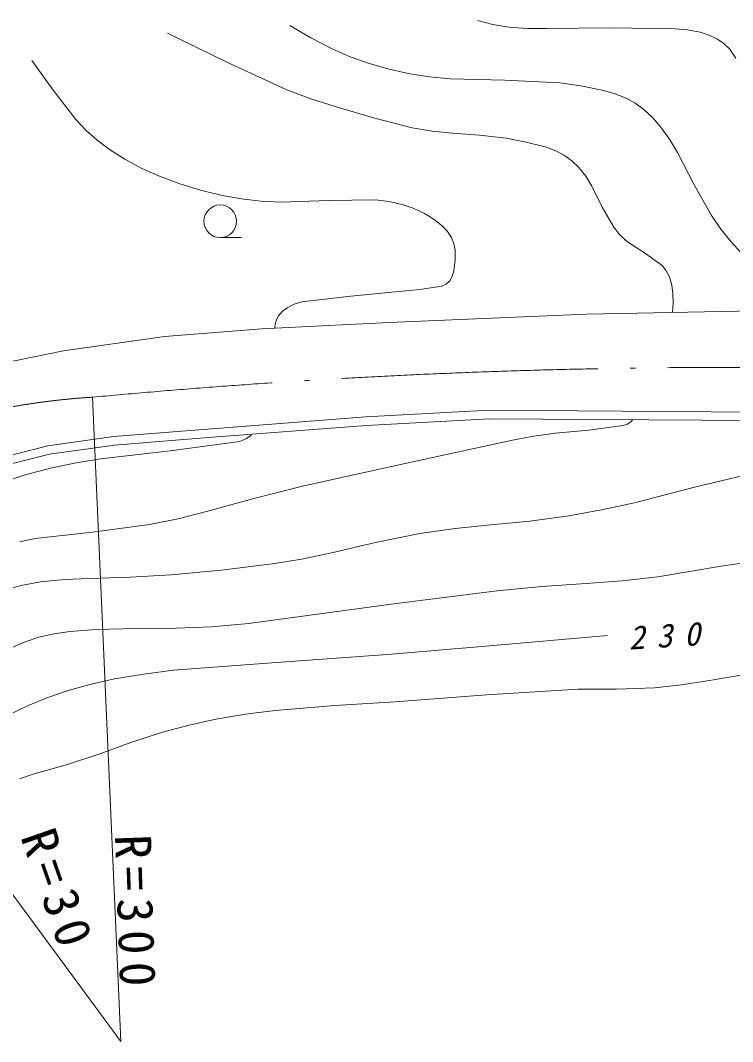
# Model space of a CAD drawing. Units: millimetres, scale not verified. Extents: x 61703 to 701703, y 4439 to 364439.
# Drawn here: x 191476 to 224782, y 251951 to 299708 of the extents above; entities that cross this region are included whole.
import ezdxf

# ---------------------------------------------------------------- set-up
doc = ezdxf.new("R2010")
doc.units = ezdxf.units.MM
doc.header["$LTSCALE"] = 1000
doc.linetypes.add('LONG_DASHED_DOTTED', pattern=[15.25, 12, -1.5, 0.25, -1.5])
doc.layers.add('S-SUV', color=7, linetype='Continuous', lineweight=13)
doc.styles.add('ＭＳ ゴシック', font='')
doc.styles.get('ＭＳ ゴシック').set_extended_font_data('MS Gothic')

msp = doc.modelspace()

# ---------------------------------------------------------------- linework, layer by layer
at = {"layer": 'S-SUV'}
for p, q in [((204083, 299474), (205052, 298899)), ((212853, 299708), (213577, 299519)), ((213577, 299519), (214322, 299387)), ((198359, 299106), (201135, 297755)), ((214322, 299387), (215189, 299329)), ((215189, 299329), (216073, 299331)), ((216073, 299331), (219062, 299357)), ((219062, 299357), (222076, 299322)), ((222076, 299322), (222671, 299270)), ((222671, 299270), (223260, 299158)), ((223260, 299158), (223684, 299021)), ((223684, 299021), (224084, 298828)), ((205052, 298899), (206050, 298376)), ((224084, 298828), (224377, 298623)), ((224377, 298623), (224630, 298372)), ((206050, 298376), (206904, 298009)), ((206904, 298009), (207780, 297697)), ((224630, 298372), (224935, 297949)), ((192016, 297834), (193015, 296440)), ((201135, 297755), (203943, 296456)), ((207780, 297697), (208723, 297426)), ((208723, 297426), (209689, 297211)), ((209689, 297211), (210625, 297064)), ((210625, 297064), (211578, 296975)), ((211578, 296975), (214138, 296913)), ((214138, 296913), (216698, 296790)), ((216698, 296790), (217688, 296652)), ((217688, 296652), (218675, 296453)), ((193015, 296440), (194069, 295073)), ((203943, 296456), (205053, 296042)), ((218675, 296453), (219246, 296291)), ((219246, 296291), (219802, 296069)), ((205053, 296042), (206193, 295681)), ((206193, 295681), (207988, 295150)), ((219802, 296069), (220228, 295832)), ((220228, 295832), (220632, 295539)), ((207988, 295150), (209798, 294678)), ((220632, 295539), (221046, 295158)), ((221046, 295158), (221417, 294735)), ((194069, 295073), (194541, 294574)), ((209798, 294678), (210731, 294528)), ((221417, 294735), (221835, 294149)), ((194541, 294574), (195062, 294111)), ((210731, 294528), (211681, 294437)), ((211681, 294437), (212947, 294347)), ((212947, 294347), (214200, 294199)), ((214200, 294199), (215130, 294020)), ((195062, 294111), (195694, 293637)), ((215130, 294020), (216072, 293777)), ((216072, 293777), (216515, 293613)), ((221835, 294149), (222200, 293532)), ((195694, 293637), (196361, 293213)), ((216515, 293613), (216928, 293398)), ((216928, 293398), (217269, 293146)), ((222200, 293532), (222970, 292043)), ((196361, 293213), (197154, 292790)), ((197154, 292790), (197982, 292417)), ((217269, 293146), (217582, 292840)), ((217582, 292840), (217913, 292420)), ((197982, 292417), (198930, 292062)), ((217913, 292420), (218197, 291961)), ((198930, 292062), (199897, 291765)), ((218197, 291961), (218689, 290978)), ((222970, 292043), (223796, 290578)), ((199897, 291765), (200849, 291535)), ((200849, 291535), (201815, 291364)), ((201815, 291364), (202727, 291256)), ((202727, 291256), (203653, 291207)), ((203653, 291207), (205862, 291292)), ((205862, 291292), (208080, 291317)), ((208080, 291317), (208706, 291240)), ((208706, 291240), (209328, 291102)), ((209328, 291102), (209849, 290920)), ((209849, 290920), (210366, 290675)), ((218689, 290978), (219231, 290033)), ((210366, 290675), (210806, 290409)), ((210806, 290409), (211210, 290092)), ((223796, 290578), (224228, 289947)), ((211210, 290092), (211451, 289837)), ((219231, 290033), (219497, 289695)), ((224228, 289947), (224711, 289349)), ((200821, 289549), (201816, 289549)), ((211451, 289837), (211642, 289549)), ((211642, 289549), (211752, 289269)), ((219497, 289695), (219815, 289391)), ((211752, 289269), (211806, 288962)), ((211806, 288962), (211807, 288490)), ((219815, 289391), (220666, 288846)), ((224711, 289349), (225174, 288859)), ((211807, 288490), (211746, 288000)), ((220666, 288846), (221493, 288243)), ((211746, 288000), (211670, 287734)), ((221493, 288243), (221682, 288002)), ((221682, 288002), (221825, 287720)), ((211544, 287512), (211387, 287372)), ((211670, 287734), (211544, 287512)), ((221825, 287720), (221934, 287334)), ((209166, 287025), (206925, 286818)), ((210163, 287119), (209166, 287025)), ((211188, 287277), (210163, 287119)), ((211387, 287372), (211188, 287277)), ((221934, 287334), (221986, 286930)), ((204636, 286544), (204284, 286436)), ((206925, 286818), (204636, 286544)), ((221986, 286930), (221997, 286489)), ((203713, 286090), (203532, 285879)), ((203945, 286266), (203713, 286090)), ((204284, 286436), (203945, 286266)), ((217947, 285975), (239594, 286394)), ((221997, 286489), (221974, 286053)), ((203430, 285662), (203380, 285414)), ((203532, 285879), (203430, 285662)), ((208726, 285584), (217947, 285975)), ((198215, 284921), (202770, 285284)), ((202770, 285284), (208726, 285584)), ((203375, 285364), (203371, 285314)), ((203380, 285414), (203375, 285364)), ((193493, 284250), (198215, 284921)), ((190028, 283552), (193493, 284250)), ((194850, 282087), (196175, 251951)), ((207632, 281163), (213398, 281481)), ((213398, 281481), (233681, 281340)), ((200220, 280598), (207632, 281163)), ((213408, 281081), (207658, 280763)), ((233677, 280940), (213408, 281081)), ((219665, 280756), (219868, 280828)), ((219868, 280828), (220041, 280954)), ((220041, 280954), (220072, 280989)), ((220072, 280989), (220107, 281034)), ((195829, 280244), (200220, 280598)), ((207658, 280763), (200251, 280199)), ((215483, 280269), (216504, 280406)), ((216504, 280406), (218058, 280547)), ((218058, 280547), (219665, 280756)), ((192762, 279816), (195829, 280244)), ((200251, 280199), (195873, 279846)), ((198476, 279575), (201738, 280011)), ((201738, 280011), (202013, 280143)), ((202013, 280143), (202278, 280318)), ((209606, 279010), (214482, 280075)), ((214482, 280075), (215483, 280269)), ((189517, 278996), (192762, 279816)), ((192839, 279423), (189630, 278612)), ((195873, 279846), (192839, 279423)), ((195236, 279202), (198476, 279575)), ((192950, 278786), (194082, 279023)), ((194082, 279023), (195236, 279202)), ((204737, 277948), (209606, 279010)), ((190478, 278057), (191706, 278451)), ((191706, 278451), (192950, 278786)), ((223001, 277878), (225827, 278552)), ((202450, 277370), (204737, 277948)), ((220188, 277145), (223001, 277878)), ((200176, 276734), (202450, 277370)), ((218656, 276812), (220188, 277145)), ((198849, 276400), (200176, 276734)), ((215301, 276296), (217122, 276539)), ((217122, 276539), (218656, 276812)), ((178260, 276247), (196175, 251951)), ((194843, 275769), (197510, 276126)), ((197510, 276126), (198849, 276400)), ((211811, 275940), (213471, 276112)), ((213471, 276112), (215301, 276296)), ((192172, 275473), (194843, 275769)), ((208089, 275286), (210162, 275709)), ((210162, 275709), (211811, 275940)), ((191432, 275316), (192172, 275473)), ((206025, 274803), (208089, 275286)), ((204636, 274515), (206025, 274803)), ((224246, 274179), (227232, 274617)), ((200885, 274003), (203246, 274287)), ((203246, 274287), (204636, 274515)), ((221280, 273683), (224246, 274179)), ((194703, 273615), (196611, 273667)), ((196611, 273667), (198519, 273779)), ((198519, 273779), (200885, 274003)), ((219614, 273502), (221280, 273683)), ((190789, 273101), (191595, 273302)), ((191595, 273302), (192422, 273447)), ((192422, 273447), (193556, 273561)), ((193556, 273561), (194703, 273615)), ((213768, 273037), (215847, 273239)), ((215847, 273239), (217940, 273381)), ((217940, 273381), (219614, 273502)), ((208812, 272403), (213768, 273037)), ((203871, 271730), (208812, 272403)), ((196278, 271248), (198354, 271269)), ((198354, 271269), (200426, 271350)), ((200426, 271350), (202146, 271509)), ((202146, 271509), (203871, 271730)), ((191706, 270650), (192333, 270857)), ((192333, 270857), (193051, 271023)), ((193051, 271023), (193782, 271129)), ((193782, 271129), (195022, 271218)), ((195022, 271218), (196278, 271248)), ((213601, 270469), (218577, 270914)), ((218577, 270914), (218756, 270928)), ((218756, 270928), (218935, 270943)), ((191098, 270385), (191706, 270650)), ((208640, 270057), (213601, 270469)), ((203657, 269698), (208640, 270057)), ((198633, 269315), (203657, 269698)), ((194781, 268665), (195881, 268909)), ((195881, 268909), (197244, 269141)), ((197244, 269141), (198633, 269315)), ((223614, 268824), (225359, 269121)), ((193707, 268366), (194781, 268665)), ((213275, 268171), (217560, 268434)), ((217560, 268434), (219349, 268435)), ((219349, 268435), (221132, 268497)), ((221132, 268497), (222370, 268630)), ((222370, 268630), (223614, 268824)), ((191834, 267661), (192756, 268040)), ((192756, 268040), (193707, 268366)), ((209001, 267847), (213275, 268171)), ((190908, 267212), (191834, 267661)), ((203386, 267432), (206188, 267669)), ((206188, 267669), (209001, 267847)), ((199361, 266749), (200618, 267026)), ((200618, 267026), (201997, 267259)), ((201997, 267259), (203386, 267432)), ((198117, 266414), (199361, 266749)), ((196646, 265936), (198117, 266414)), ((195196, 265401), (196646, 265936)), ((193672, 264909), (195196, 265401)), ((192124, 264473), (193672, 264909)), ((191437, 264236), (192124, 264473))]:
    msp.add_line(p, q, dxfattribs=at)
msp.add_circle((200821, 290314), 765, dxfattribs=at)
at = {"layer": 'S-SUV', "linetype": 'LONG_DASHED_DOTTED'}
for centre, radius, start, end in [((224779, -38179), 321661, 88.40433, 95.3389), ((196725, 250271), 31870, 93.3733, 125.4078)]:
    msp.add_arc(centre, radius, start, end, dxfattribs=at)

# ---------------------------------------------------------------- texts
at = {"layer": 'S-SUV', "attachment_point": 7, "style": 'ＭＳ ゴシック'}
for s, insert, char_height, rotation in [('\\T1.73;\\Q15;230', (219946, 270263), 1100, 3.5), ('\\T1.3;R=30', (191437, 261531), 1686, 289.2), ('\\T1.3;R=300', (195869, 261610), 1686, 272)]:
    msp.add_mtext(s, dxfattribs=dict(at, insert=insert, char_height=char_height, rotation=rotation))

doc.saveas('drawing.dxf')
